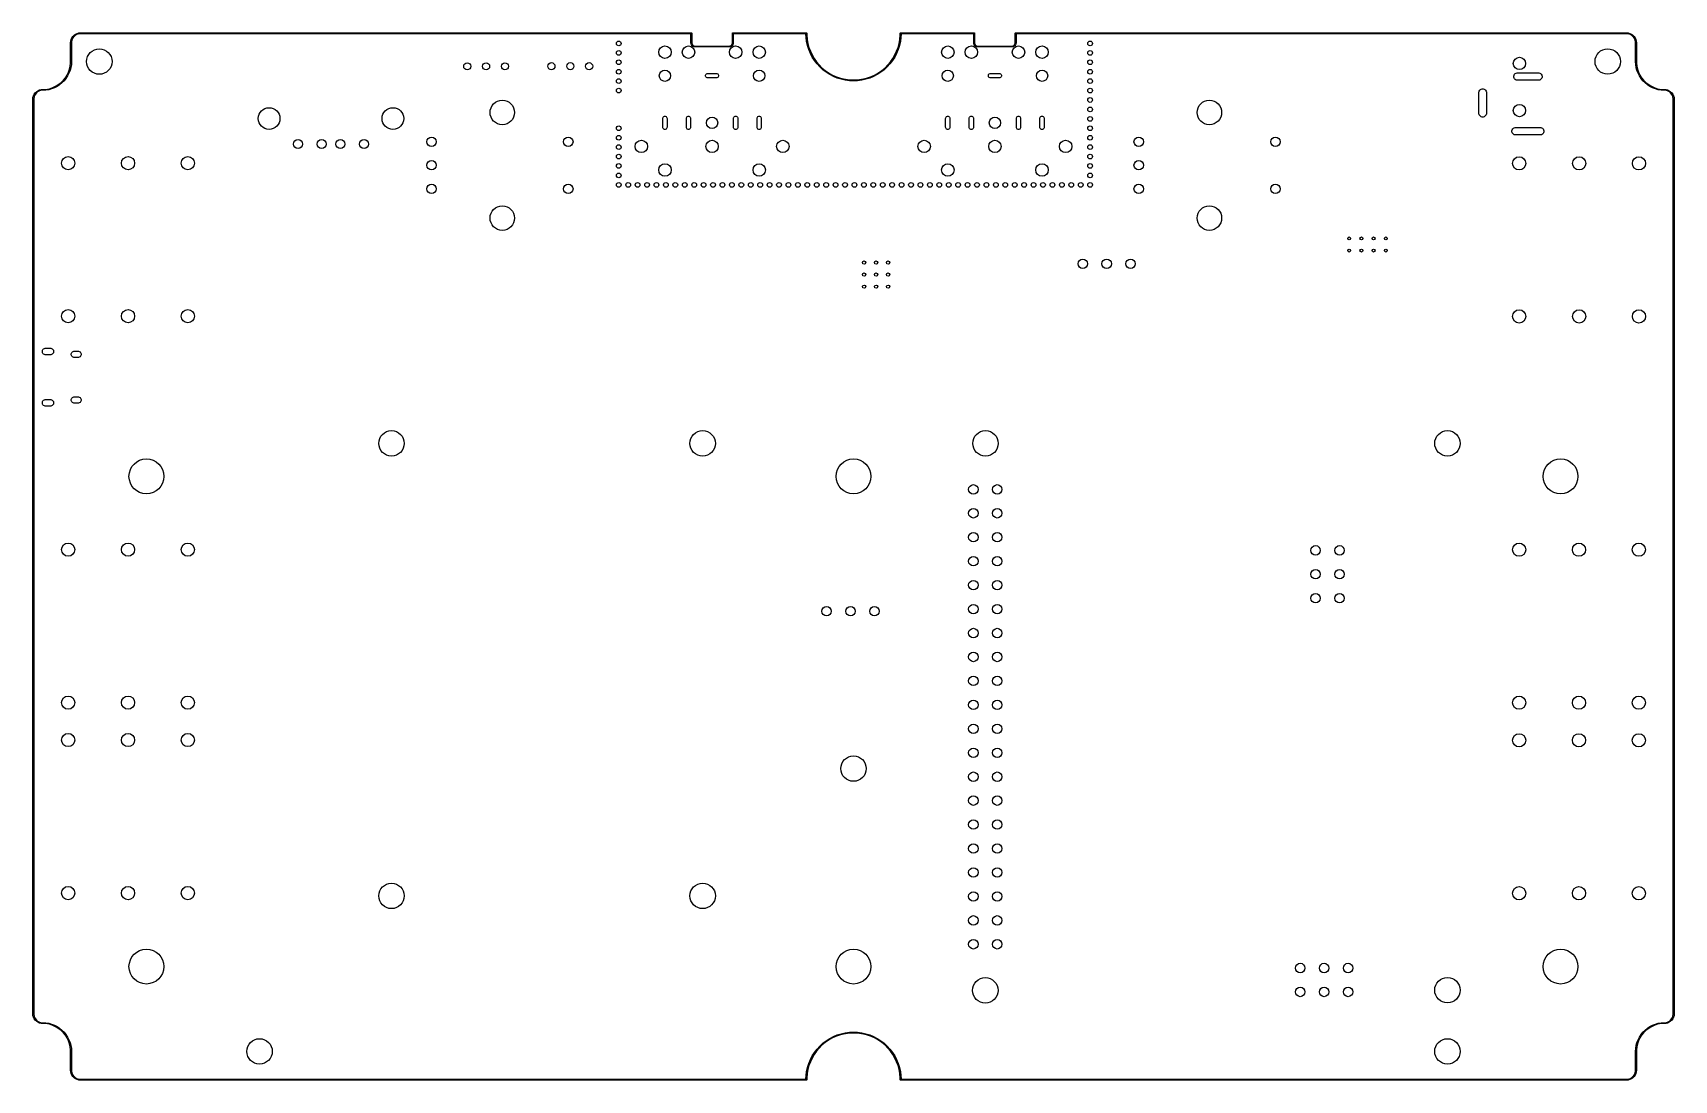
# Model space of a CAD drawing. Extents: x 0.71 to 7.56, y -5.16 to -0.79.
import ezdxf

# ---------------------------------------------------------------- set-up
doc = ezdxf.new("R2010")
doc.units = 0
doc.header["$MEASUREMENT"] = 0
doc.layers.add('BLACK', color=7, linetype='CONTINUOUS')

msp = doc.modelspace()

# ---------------------------------------------------------------- linework, layer by layer
at = {"layer": 'BLACK', "linetype": 'CONTINUOUS'}
for p, q in [((0.8642, -0.8268), (0.8648, -0.8196)), ((0.8648, -0.8196), (0.8667, -0.8126)), ((0.8667, -0.8126), (0.8697, -0.8061)), ((0.8692, -0.8171), (0.8681, -0.8235)), ((0.8715, -0.8109), (0.8692, -0.8171)), ((0.8697, -0.8061), (0.8738, -0.8002)), ((0.8748, -0.8052), (0.8715, -0.8109)), ((0.8738, -0.8002), (0.8789, -0.7951)), ((0.879, -0.8002), (0.8748, -0.8052)), ((0.8789, -0.7951), (0.8848, -0.791)), ((0.884, -0.796), (0.879, -0.8002)), ((0.8896, -0.7927), (0.884, -0.796)), ((0.8848, -0.791), (0.8914, -0.7879)), ((0.8958, -0.7905), (0.8896, -0.7927)), ((0.8914, -0.7879), (0.8983, -0.7861)), ((0.9022, -0.7894), (0.8958, -0.7905)), ((0.8983, -0.7861), (0.9055, -0.7854)), ((0.9055, -0.7894), (0.9022, -0.7894)), ((0.9055, -0.7854), (3.4567, -0.7854)), ((3.4547, -0.7894), (0.9055, -0.7894)), ((3.4547, -0.8268), (3.4547, -0.7894)), ((3.4567, -0.7854), (3.4574, -0.7856)), ((3.4574, -0.7856), (3.4585, -0.7866)), ((3.4585, -0.7866), (3.4587, -0.7874)), ((3.4587, -0.7874), (3.4587, -0.8268)), ((3.628, -0.7874), (3.6281, -0.7866)), ((3.628, -0.8268), (3.628, -0.7874)), ((3.6281, -0.7866), (3.6292, -0.7856)), ((3.6292, -0.7856), (3.6299, -0.7854)), ((3.6299, -0.7854), (3.937, -0.7854)), ((3.9351, -0.7894), (3.6319, -0.7894)), ((3.6319, -0.7894), (3.6319, -0.8268)), ((3.9358, -0.8047), (3.9351, -0.7894)), ((3.9381, -0.8219), (3.9358, -0.8047)), ((3.937, -0.7854), (3.9375, -0.7855)), ((3.9375, -0.7855), (3.9376, -0.7855)), ((3.9376, -0.7855), (3.9377, -0.7856)), ((3.9377, -0.7856), (3.9378, -0.7856)), ((3.9378, -0.7856), (3.938, -0.7858)), ((3.938, -0.7858), (3.9386, -0.7862)), ((3.9418, -0.8389), (3.9381, -0.8219)), ((3.9386, -0.7862), (3.9387, -0.7865)), ((3.9387, -0.7865), (3.9388, -0.7866)), ((3.9388, -0.7866), (3.9388, -0.7869)), ((3.9388, -0.7869), (3.939, -0.7874)), ((3.939, -0.7874), (3.939, -0.7959)), ((3.939, -0.7959), (3.9405, -0.8129)), ((3.9405, -0.8129), (3.9434, -0.8296)), ((4.3243, -0.8296), (4.3273, -0.8129)), ((4.3297, -0.8219), (4.3259, -0.8389)), ((4.3273, -0.8129), (4.3287, -0.7959)), ((4.3287, -0.7874), (4.3289, -0.7869)), ((4.3287, -0.7959), (4.3287, -0.7874)), ((4.3289, -0.7866), (4.329, -0.7865)), ((4.3289, -0.7869), (4.3289, -0.7866)), ((4.329, -0.7865), (4.3291, -0.7862)), ((4.3291, -0.7862), (4.3298, -0.7858)), ((4.3319, -0.8047), (4.3297, -0.8219)), ((4.3298, -0.7858), (4.33, -0.7856)), ((4.33, -0.7856), (4.3301, -0.7856)), ((4.3301, -0.7856), (4.3301, -0.7855)), ((4.3301, -0.7855), (4.3302, -0.7855)), ((4.3302, -0.7855), (4.3307, -0.7854)), ((4.3307, -0.7854), (4.6378, -0.7854)), ((4.3326, -0.7894), (4.3319, -0.8047)), ((4.6358, -0.7894), (4.3326, -0.7894)), ((4.6358, -0.8268), (4.6358, -0.7894)), ((4.6378, -0.7854), (4.6385, -0.7856)), ((4.6385, -0.7856), (4.6396, -0.7866)), ((4.6396, -0.7866), (4.6398, -0.7874)), ((4.6398, -0.7874), (4.6398, -0.8268)), ((4.8091, -0.7874), (4.8092, -0.7866)), ((4.8091, -0.8268), (4.8091, -0.7874)), ((4.8092, -0.7866), (4.8103, -0.7856)), ((4.8103, -0.7856), (4.811, -0.7854)), ((4.811, -0.7854), (7.3622, -0.7854)), ((7.3622, -0.7894), (4.813, -0.7894)), ((4.813, -0.7894), (4.813, -0.8268)), ((7.3622, -0.7854), (7.3694, -0.7861)), ((7.3655, -0.7894), (7.3622, -0.7894)), ((7.3719, -0.7905), (7.3655, -0.7894)), ((7.3694, -0.7861), (7.3763, -0.7879)), ((7.3781, -0.7927), (7.3719, -0.7905)), ((7.3763, -0.7879), (7.3829, -0.791)), ((7.3837, -0.796), (7.3781, -0.7927)), ((7.3829, -0.791), (7.3888, -0.7951)), ((7.3888, -0.8002), (7.3837, -0.796)), ((7.3888, -0.7951), (7.3939, -0.8002)), ((7.393, -0.8052), (7.3888, -0.8002)), ((7.3962, -0.8109), (7.393, -0.8052)), ((7.3939, -0.8002), (7.398, -0.8061)), ((7.3985, -0.8171), (7.3962, -0.8109)), ((7.398, -0.8061), (7.4011, -0.8126)), ((7.3996, -0.8235), (7.3985, -0.8171)), ((7.4011, -0.8126), (7.4029, -0.8196)), ((7.4029, -0.8196), (7.4035, -0.8268)), ((0.8642, -0.9055), (0.8642, -0.8268)), ((0.8681, -0.8235), (0.8681, -0.8268)), ((0.8681, -0.8268), (0.8681, -0.9055)), ((3.4553, -0.8314), (3.4547, -0.8268)), ((3.4571, -0.8356), (3.4553, -0.8314)), ((3.4599, -0.8393), (3.4571, -0.8356)), ((3.4587, -0.8268), (3.4587, -0.8286)), ((3.4587, -0.8286), (3.4596, -0.8321)), ((3.4596, -0.8321), (3.4614, -0.8352)), ((3.4636, -0.8421), (3.4599, -0.8393)), ((3.4614, -0.8352), (3.464, -0.8378)), ((3.4679, -0.8439), (3.4636, -0.8421)), ((3.464, -0.8378), (3.4671, -0.8396)), ((3.4671, -0.8396), (3.4706, -0.8406)), ((3.4724, -0.8445), (3.4679, -0.8439)), ((3.4706, -0.8406), (3.4724, -0.8406)), ((3.4724, -0.8406), (3.6142, -0.8406)), ((3.6142, -0.8445), (3.4724, -0.8445)), ((3.6142, -0.8406), (3.616, -0.8406)), ((3.6188, -0.8439), (3.6142, -0.8445)), ((3.616, -0.8406), (3.6195, -0.8396)), ((3.623, -0.8421), (3.6188, -0.8439)), ((3.6195, -0.8396), (3.6226, -0.8378)), ((3.6226, -0.8378), (3.6252, -0.8352)), ((3.6267, -0.8393), (3.623, -0.8421)), ((3.6252, -0.8352), (3.627, -0.8321)), ((3.6295, -0.8356), (3.6267, -0.8393)), ((3.627, -0.8321), (3.628, -0.8286)), ((3.628, -0.8286), (3.628, -0.8268)), ((3.6313, -0.8314), (3.6295, -0.8356)), ((3.6319, -0.8268), (3.6313, -0.8314)), ((3.947, -0.8554), (3.9418, -0.8389)), ((3.9434, -0.8296), (3.9478, -0.8461)), ((3.9537, -0.8714), (3.947, -0.8554)), ((3.9478, -0.8461), (3.9536, -0.8621)), ((3.9536, -0.8621), (3.9608, -0.8775)), ((3.9617, -0.8868), (3.9537, -0.8714)), ((3.9608, -0.8775), (3.9693, -0.8922)), ((3.971, -0.9014), (3.9617, -0.8868)), ((4.306, -0.8868), (4.2967, -0.9014)), ((4.2984, -0.8922), (4.3069, -0.8775)), ((4.314, -0.8714), (4.306, -0.8868)), ((4.3069, -0.8775), (4.3141, -0.8621)), ((4.3207, -0.8554), (4.314, -0.8714)), ((4.3141, -0.8621), (4.3199, -0.8461)), ((4.3199, -0.8461), (4.3243, -0.8296)), ((4.3259, -0.8389), (4.3207, -0.8554)), ((4.6364, -0.8314), (4.6358, -0.8268)), ((4.6382, -0.8356), (4.6364, -0.8314)), ((4.641, -0.8393), (4.6382, -0.8356)), ((4.6398, -0.8268), (4.6398, -0.8286)), ((4.6398, -0.8286), (4.6407, -0.8321)), ((4.6407, -0.8321), (4.6425, -0.8352)), ((4.6447, -0.8421), (4.641, -0.8393)), ((4.6425, -0.8352), (4.6451, -0.8378)), ((4.649, -0.8439), (4.6447, -0.8421)), ((4.6451, -0.8378), (4.6482, -0.8396)), ((4.6482, -0.8396), (4.6517, -0.8406)), ((4.6535, -0.8445), (4.649, -0.8439)), ((4.6517, -0.8406), (4.6535, -0.8406)), ((4.6535, -0.8406), (4.7953, -0.8406)), ((4.7953, -0.8445), (4.6535, -0.8445)), ((4.7953, -0.8406), (4.7953, -0.8406)), ((4.7953, -0.8406), (4.7971, -0.8406)), ((4.7999, -0.8439), (4.7953, -0.8445)), ((4.7953, -0.8445), (4.7953, -0.8445)), ((4.7971, -0.8406), (4.8006, -0.8396)), ((4.8041, -0.8421), (4.7999, -0.8439)), ((4.8006, -0.8396), (4.8037, -0.8378)), ((4.8037, -0.8378), (4.8063, -0.8352)), ((4.8078, -0.8393), (4.8041, -0.8421)), ((4.8063, -0.8352), (4.8081, -0.8321)), ((4.8106, -0.8356), (4.8078, -0.8393)), ((4.8081, -0.8321), (4.8091, -0.8286)), ((4.8091, -0.8286), (4.8091, -0.8268)), ((4.8124, -0.8314), (4.8106, -0.8356)), ((4.813, -0.8268), (4.8124, -0.8314)), ((7.3996, -0.8268), (7.3996, -0.8235)), ((7.3996, -0.9055), (7.3996, -0.8268)), ((7.4035, -0.8268), (7.4035, -0.9055)), ((0.8498, -0.9618), (0.8555, -0.95)), ((0.8577, -0.9544), (0.852, -0.9656)), ((0.8555, -0.95), (0.8598, -0.9377)), ((0.8622, -0.9426), (0.8577, -0.9544)), ((0.8598, -0.9377), (0.8627, -0.925)), ((0.8655, -0.9305), (0.8622, -0.9426)), ((0.8627, -0.925), (0.8642, -0.912)), ((0.8642, -0.912), (0.8642, -0.9055)), ((0.8675, -0.9181), (0.8655, -0.9305)), ((0.8681, -0.9055), (0.8675, -0.9181)), ((3.517, -0.9596), (3.5195, -0.9572)), ((3.5195, -0.9572), (3.5227, -0.9559)), ((3.5227, -0.9559), (3.5244, -0.9557)), ((3.5244, -0.9557), (3.5618, -0.9557)), ((3.5618, -0.9557), (3.5635, -0.9559)), ((3.5635, -0.9559), (3.5667, -0.9572)), ((3.5667, -0.9572), (3.5692, -0.9596)), ((3.9693, -0.8922), (3.9791, -0.9062)), ((3.9816, -0.9152), (3.971, -0.9014)), ((3.9791, -0.9062), (3.99, -0.9192)), ((3.9933, -0.928), (3.9816, -0.9152)), ((3.99, -0.9192), (4.0021, -0.9312)), ((4.0061, -0.9397), (3.9933, -0.928)), ((4.0021, -0.9312), (4.0151, -0.9422)), ((4.0198, -0.9503), (4.0061, -0.9397)), ((4.0151, -0.9422), (4.029, -0.9519)), ((4.0344, -0.9596), (4.0198, -0.9503)), ((4.029, -0.9519), (4.0438, -0.9604)), ((4.0498, -0.9676), (4.0344, -0.9596)), ((4.2333, -0.9596), (4.2179, -0.9676)), ((4.2239, -0.9604), (4.2387, -0.9519)), ((4.2479, -0.9503), (4.2333, -0.9596)), ((4.2387, -0.9519), (4.2526, -0.9422)), ((4.2617, -0.9397), (4.2479, -0.9503)), ((4.2526, -0.9422), (4.2656, -0.9312)), ((4.2744, -0.928), (4.2617, -0.9397)), ((4.2656, -0.9312), (4.2777, -0.9192)), ((4.2862, -0.9152), (4.2744, -0.928)), ((4.2777, -0.9192), (4.2886, -0.9062)), ((4.2967, -0.9014), (4.2862, -0.9152)), ((4.2886, -0.9062), (4.2984, -0.8922)), ((4.6983, -0.9596), (4.7008, -0.9572)), ((4.7008, -0.9572), (4.704, -0.9559)), ((4.704, -0.9559), (4.7057, -0.9557)), ((4.7057, -0.9557), (4.7431, -0.9557)), ((4.7431, -0.9557), (4.7448, -0.9559)), ((4.7448, -0.9559), (4.748, -0.9572)), ((4.748, -0.9572), (4.7505, -0.9596)), ((6.8924, -0.962), (6.8945, -0.9585)), ((6.8945, -0.9585), (6.8974, -0.9556)), ((6.8974, -0.9556), (6.9009, -0.9535)), ((6.9009, -0.9535), (6.9049, -0.9524)), ((6.9049, -0.9524), (6.907, -0.9523)), ((6.907, -0.9523), (6.9936, -0.9523)), ((6.9936, -0.9523), (6.9956, -0.9524)), ((6.9956, -0.9524), (6.9996, -0.9535)), ((6.9996, -0.9535), (7.0032, -0.9556)), ((7.0032, -0.9556), (7.0061, -0.9585)), ((7.0061, -0.9585), (7.0081, -0.962)), ((7.4003, -0.9181), (7.3996, -0.9055)), ((7.4022, -0.9305), (7.4003, -0.9181)), ((7.4055, -0.9426), (7.4022, -0.9305)), ((7.4035, -0.9055), (7.4035, -0.912)), ((7.4035, -0.912), (7.405, -0.925)), ((7.405, -0.925), (7.4079, -0.9377)), ((7.41, -0.9544), (7.4055, -0.9426)), ((7.4079, -0.9377), (7.4122, -0.95)), ((7.4157, -0.9656), (7.41, -0.9544)), ((7.4122, -0.95), (7.4179, -0.9618)), ((0.7215, -1.0313), (0.7274, -1.0272)), ((0.7274, -1.0272), (0.7339, -1.0241)), ((0.7383, -1.0267), (0.7322, -1.029)), ((0.7339, -1.0241), (0.7409, -1.0223)), ((0.7448, -1.0256), (0.7383, -1.0267)), ((0.7409, -1.0223), (0.748, -1.0217)), ((0.748, -1.0256), (0.7448, -1.0256)), ((0.748, -1.0217), (0.7546, -1.0217)), ((0.7606, -1.0249), (0.748, -1.0256)), ((0.7546, -1.0217), (0.7675, -1.0202)), ((0.773, -1.023), (0.7606, -1.0249)), ((0.7675, -1.0202), (0.7802, -1.0173)), ((0.7851, -1.0197), (0.773, -1.023)), ((0.7802, -1.0173), (0.7925, -1.013)), ((0.7969, -1.0152), (0.7851, -1.0197)), ((0.7925, -1.013), (0.8043, -1.0073)), ((0.8081, -1.0095), (0.7969, -1.0152)), ((0.8043, -1.0073), (0.8153, -1.0004)), ((0.8186, -1.0027), (0.8081, -1.0095)), ((0.8153, -1.0004), (0.8255, -0.9922)), ((0.8284, -0.9947), (0.8186, -1.0027)), ((0.8255, -0.9922), (0.8348, -0.983)), ((0.8373, -0.9859), (0.8284, -0.9947)), ((0.8348, -0.983), (0.8429, -0.9728)), ((0.8452, -0.9761), (0.8373, -0.9859)), ((0.8429, -0.9728), (0.8498, -0.9618)), ((0.852, -0.9656), (0.8452, -0.9761)), ((3.5157, -0.9628), (3.517, -0.9596)), ((3.5157, -0.9663), (3.5157, -0.9628)), ((3.517, -0.9695), (3.5157, -0.9663)), ((3.5195, -0.9719), (3.517, -0.9695)), ((3.5227, -0.9733), (3.5195, -0.9719)), ((3.5244, -0.9734), (3.5227, -0.9733)), ((3.5618, -0.9734), (3.5244, -0.9734)), ((3.5635, -0.9733), (3.5618, -0.9734)), ((3.5667, -0.9719), (3.5635, -0.9733)), ((3.5692, -0.9695), (3.5667, -0.9719)), ((3.5692, -0.9596), (3.5705, -0.9628)), ((3.5705, -0.9663), (3.5692, -0.9695)), ((3.5705, -0.9628), (3.5705, -0.9663)), ((4.0438, -0.9604), (4.0592, -0.9676)), ((4.0659, -0.9742), (4.0498, -0.9676)), ((4.0592, -0.9676), (4.0752, -0.9734)), ((4.0824, -0.9794), (4.0659, -0.9742)), ((4.0752, -0.9734), (4.0916, -0.9778)), ((4.0993, -0.9832), (4.0824, -0.9794)), ((4.0916, -0.9778), (4.1084, -0.9808)), ((4.1165, -0.9855), (4.0993, -0.9832)), ((4.1084, -0.9808), (4.1253, -0.9823)), ((4.1339, -0.9862), (4.1165, -0.9855)), ((4.1253, -0.9823), (4.1424, -0.9823)), ((4.1512, -0.9855), (4.1339, -0.9862)), ((4.1424, -0.9823), (4.1593, -0.9808)), ((4.1684, -0.9832), (4.1512, -0.9855)), ((4.1593, -0.9808), (4.1761, -0.9778)), ((4.1853, -0.9794), (4.1684, -0.9832)), ((4.1761, -0.9778), (4.1925, -0.9734)), ((4.2019, -0.9742), (4.1853, -0.9794)), ((4.1925, -0.9734), (4.2085, -0.9676)), ((4.2179, -0.9676), (4.2019, -0.9742)), ((4.2085, -0.9676), (4.2239, -0.9604)), ((4.697, -0.9628), (4.6983, -0.9596)), ((4.697, -0.9663), (4.697, -0.9628)), ((4.6983, -0.9695), (4.697, -0.9663)), ((4.7008, -0.9719), (4.6983, -0.9695)), ((4.704, -0.9733), (4.7008, -0.9719)), ((4.7057, -0.9734), (4.704, -0.9733)), ((4.7431, -0.9734), (4.7057, -0.9734)), ((4.7448, -0.9733), (4.7431, -0.9734)), ((4.748, -0.9719), (4.7448, -0.9733)), ((4.7505, -0.9695), (4.748, -0.9719)), ((4.7505, -0.9596), (4.7518, -0.9628)), ((4.7518, -0.9663), (4.7505, -0.9695)), ((4.7518, -0.9628), (4.7518, -0.9663)), ((6.7468, -1.029), (6.7488, -1.0254)), ((6.7488, -1.0254), (6.7517, -1.0225)), ((6.7517, -1.0225), (6.7553, -1.0204)), ((6.7553, -1.0204), (6.7593, -1.0194)), ((6.7593, -1.0194), (6.7634, -1.0194)), ((6.7634, -1.0194), (6.7673, -1.0204)), ((6.7673, -1.0204), (6.7709, -1.0225)), ((6.7709, -1.0225), (6.7738, -1.0254)), ((6.7738, -1.0254), (6.7759, -1.029)), ((6.8914, -0.966), (6.8924, -0.962)), ((6.8914, -0.9701), (6.8914, -0.966)), ((6.8924, -0.9741), (6.8914, -0.9701)), ((6.8945, -0.9776), (6.8924, -0.9741)), ((6.8974, -0.9805), (6.8945, -0.9776)), ((6.9009, -0.9826), (6.8974, -0.9805)), ((6.9049, -0.9837), (6.9009, -0.9826)), ((6.907, -0.9838), (6.9049, -0.9837)), ((6.9936, -0.9838), (6.907, -0.9838)), ((6.9956, -0.9837), (6.9936, -0.9838)), ((6.9996, -0.9826), (6.9956, -0.9837)), ((7.0032, -0.9805), (6.9996, -0.9826)), ((7.0061, -0.9776), (7.0032, -0.9805)), ((7.0081, -0.9741), (7.0061, -0.9776)), ((7.0081, -0.962), (7.0092, -0.966)), ((7.0092, -0.9701), (7.0081, -0.9741)), ((7.0092, -0.966), (7.0092, -0.9701)), ((7.4225, -0.9761), (7.4157, -0.9656)), ((7.4179, -0.9618), (7.4248, -0.9728)), ((7.4304, -0.9859), (7.4225, -0.9761)), ((7.4248, -0.9728), (7.4329, -0.983)), ((7.4393, -0.9947), (7.4304, -0.9859)), ((7.4329, -0.983), (7.4422, -0.9922)), ((7.4491, -1.0027), (7.4393, -0.9947)), ((7.4422, -0.9922), (7.4524, -1.0004)), ((7.4596, -1.0095), (7.4491, -1.0027)), ((7.4524, -1.0004), (7.4634, -1.0073)), ((7.4708, -1.0152), (7.4596, -1.0095)), ((7.4634, -1.0073), (7.4752, -1.013)), ((7.4826, -1.0197), (7.4708, -1.0152)), ((7.4752, -1.013), (7.4875, -1.0173)), ((7.4947, -1.023), (7.4826, -1.0197)), ((7.4875, -1.0173), (7.5002, -1.0202)), ((7.5071, -1.0249), (7.4947, -1.023)), ((7.5002, -1.0202), (7.5132, -1.0217)), ((7.5197, -1.0256), (7.5071, -1.0249)), ((7.5132, -1.0217), (7.5197, -1.0217)), ((7.5197, -1.0217), (7.5269, -1.0223)), ((7.523, -1.0256), (7.5197, -1.0256)), ((7.5294, -1.0267), (7.523, -1.0256)), ((7.5269, -1.0223), (7.5338, -1.0241)), ((7.5356, -1.029), (7.5294, -1.0267)), ((7.5338, -1.0241), (7.5404, -1.0272)), ((7.5404, -1.0272), (7.5463, -1.0313)), ((0.7067, -1.063), (0.7073, -1.0558)), ((0.7067, -4.8819), (0.7067, -1.063)), ((0.7073, -1.0558), (0.7092, -1.0489)), ((0.7092, -1.0489), (0.7122, -1.0423)), ((0.7118, -1.0533), (0.7106, -1.0597)), ((0.7106, -1.0597), (0.7106, -1.063)), ((0.7106, -1.063), (0.7106, -4.8819)), ((0.714, -1.0471), (0.7118, -1.0533)), ((0.7122, -1.0423), (0.7164, -1.0364)), ((0.7173, -1.0415), (0.714, -1.0471)), ((0.7164, -1.0364), (0.7215, -1.0313)), ((0.7215, -1.0364), (0.7173, -1.0415)), ((0.7265, -1.0322), (0.7215, -1.0364)), ((0.7322, -1.029), (0.7265, -1.0322)), ((6.7456, -1.035), (6.7457, -1.0329)), ((6.7456, -1.1216), (6.7456, -1.035)), ((6.7457, -1.0329), (6.7468, -1.029)), ((6.7759, -1.029), (6.7769, -1.0329)), ((6.7769, -1.0329), (6.7771, -1.035)), ((6.7771, -1.035), (6.7771, -1.1216)), ((7.5412, -1.0322), (7.5356, -1.029)), ((7.5462, -1.0364), (7.5412, -1.0322)), ((7.5504, -1.0415), (7.5462, -1.0364)), ((7.5463, -1.0313), (7.5514, -1.0364)), ((7.5537, -1.0471), (7.5504, -1.0415)), ((7.5514, -1.0364), (7.5555, -1.0423)), ((7.556, -1.0533), (7.5537, -1.0471)), ((7.5555, -1.0423), (7.5585, -1.0489)), ((7.5571, -1.0597), (7.556, -1.0533)), ((7.5571, -1.063), (7.5571, -1.0597)), ((7.5571, -4.8819), (7.5571, -1.063)), ((7.5585, -1.0489), (7.5604, -1.0558)), ((7.5604, -1.0558), (7.561, -1.063)), ((7.561, -1.063), (7.561, -4.8819)), ((3.3374, -1.1427), (3.3376, -1.141)), ((3.3374, -1.1801), (3.3374, -1.1427)), ((3.3376, -1.141), (3.3389, -1.1378)), ((3.3389, -1.1378), (3.3413, -1.1354)), ((3.3413, -1.1354), (3.3445, -1.134)), ((3.3445, -1.134), (3.348, -1.134)), ((3.348, -1.134), (3.3512, -1.1354)), ((3.3512, -1.1354), (3.3536, -1.1378)), ((3.3536, -1.1378), (3.3549, -1.141)), ((3.3549, -1.141), (3.3551, -1.1427)), ((3.3551, -1.1427), (3.3551, -1.1801)), ((3.4358, -1.1427), (3.436, -1.141)), ((3.4358, -1.1801), (3.4358, -1.1427)), ((3.436, -1.141), (3.4373, -1.1378)), ((3.4373, -1.1378), (3.4397, -1.1354)), ((3.4397, -1.1354), (3.4429, -1.134)), ((3.4429, -1.134), (3.4464, -1.134)), ((3.4464, -1.134), (3.4496, -1.1354)), ((3.4496, -1.1354), (3.452, -1.1378)), ((3.452, -1.1378), (3.4534, -1.141)), ((3.4534, -1.141), (3.4535, -1.1427)), ((3.4535, -1.1427), (3.4535, -1.1801)), ((3.6327, -1.1427), (3.6328, -1.141)), ((3.6327, -1.1801), (3.6327, -1.1427)), ((3.6328, -1.141), (3.6342, -1.1378)), ((3.6342, -1.1378), (3.6366, -1.1354)), ((3.6366, -1.1354), (3.6398, -1.134)), ((3.6398, -1.134), (3.6432, -1.134)), ((3.6432, -1.134), (3.6464, -1.1354)), ((3.6464, -1.1354), (3.6489, -1.1378)), ((3.6489, -1.1378), (3.6502, -1.141)), ((3.6502, -1.141), (3.6504, -1.1427)), ((3.6504, -1.1427), (3.6504, -1.1801)), ((3.7311, -1.1427), (3.7313, -1.141)), ((3.7311, -1.1801), (3.7311, -1.1427)), ((3.7313, -1.141), (3.7326, -1.1378)), ((3.7326, -1.1378), (3.735, -1.1354)), ((3.735, -1.1354), (3.7382, -1.134)), ((3.7382, -1.134), (3.7417, -1.134)), ((3.7417, -1.134), (3.7449, -1.1354)), ((3.7449, -1.1354), (3.7473, -1.1378)), ((3.7473, -1.1378), (3.7486, -1.141)), ((3.7486, -1.141), (3.7488, -1.1427)), ((3.7488, -1.1427), (3.7488, -1.1801)), ((4.5187, -1.1427), (4.5189, -1.141)), ((4.5187, -1.1801), (4.5187, -1.1427)), ((4.5189, -1.141), (4.5202, -1.1378)), ((4.5202, -1.1378), (4.5226, -1.1354)), ((4.5226, -1.1354), (4.5258, -1.134)), ((4.5258, -1.134), (4.5293, -1.134)), ((4.5293, -1.134), (4.5325, -1.1354)), ((4.5325, -1.1354), (4.5349, -1.1378)), ((4.5349, -1.1378), (4.5362, -1.141)), ((4.5362, -1.141), (4.5364, -1.1427)), ((4.5364, -1.1427), (4.5364, -1.1801)), ((4.6171, -1.1427), (4.6173, -1.141)), ((4.6171, -1.1801), (4.6171, -1.1427)), ((4.6173, -1.141), (4.6186, -1.1378)), ((4.6186, -1.1378), (4.6211, -1.1354)), ((4.6211, -1.1354), (4.6243, -1.134)), ((4.6243, -1.134), (4.6277, -1.134)), ((4.6277, -1.134), (4.6309, -1.1354)), ((4.6309, -1.1354), (4.6333, -1.1378)), ((4.6333, -1.1378), (4.6347, -1.141)), ((4.6347, -1.141), (4.6348, -1.1427)), ((4.6348, -1.1427), (4.6348, -1.1801)), ((4.814, -1.1427), (4.8141, -1.141)), ((4.814, -1.1801), (4.814, -1.1427)), ((4.8141, -1.141), (4.8155, -1.1378)), ((4.8155, -1.1378), (4.8179, -1.1354)), ((4.8179, -1.1354), (4.8211, -1.134)), ((4.8211, -1.134), (4.8246, -1.134)), ((4.8246, -1.134), (4.8278, -1.1354)), ((4.8278, -1.1354), (4.8302, -1.1378)), ((4.8302, -1.1378), (4.8315, -1.141)), ((4.8315, -1.141), (4.8317, -1.1427)), ((4.8317, -1.1427), (4.8317, -1.1801)), ((4.9124, -1.1427), (4.9126, -1.141)), ((4.9124, -1.1801), (4.9124, -1.1427)), ((4.9126, -1.141), (4.9139, -1.1378)), ((4.9139, -1.1378), (4.9163, -1.1354)), ((4.9163, -1.1354), (4.9195, -1.134)), ((4.9195, -1.134), (4.923, -1.134)), ((4.923, -1.134), (4.9262, -1.1354)), ((4.9262, -1.1354), (4.9286, -1.1378)), ((4.9286, -1.1378), (4.9299, -1.141)), ((4.9299, -1.141), (4.9301, -1.1427)), ((4.9301, -1.1427), (4.9301, -1.1801)), ((6.7457, -1.1237), (6.7456, -1.1216)), ((6.7468, -1.1276), (6.7457, -1.1237)), ((6.7488, -1.1312), (6.7468, -1.1276)), ((6.7517, -1.1341), (6.7488, -1.1312)), ((6.7553, -1.1361), (6.7517, -1.1341)), ((6.7593, -1.1372), (6.7553, -1.1361)), ((6.7634, -1.1372), (6.7593, -1.1372)), ((6.7673, -1.1361), (6.7634, -1.1372)), ((6.7709, -1.1341), (6.7673, -1.1361)), ((6.7738, -1.1312), (6.7709, -1.1341)), ((6.7759, -1.1276), (6.7738, -1.1312)), ((6.7769, -1.1237), (6.7759, -1.1276)), ((6.7771, -1.1216), (6.7769, -1.1237)), ((3.3376, -1.1818), (3.3374, -1.1801)), ((3.3389, -1.185), (3.3376, -1.1818)), ((3.3413, -1.1875), (3.3389, -1.185)), ((3.3445, -1.1888), (3.3413, -1.1875)), ((3.348, -1.1888), (3.3445, -1.1888)), ((3.3512, -1.1875), (3.348, -1.1888)), ((3.3536, -1.185), (3.3512, -1.1875)), ((3.3549, -1.1818), (3.3536, -1.185)), ((3.3551, -1.1801), (3.3549, -1.1818)), ((3.436, -1.1818), (3.4358, -1.1801)), ((3.4373, -1.185), (3.436, -1.1818)), ((3.4397, -1.1875), (3.4373, -1.185)), ((3.4429, -1.1888), (3.4397, -1.1875)), ((3.4464, -1.1888), (3.4429, -1.1888)), ((3.4496, -1.1875), (3.4464, -1.1888)), ((3.452, -1.185), (3.4496, -1.1875)), ((3.4534, -1.1818), (3.452, -1.185)), ((3.4535, -1.1801), (3.4534, -1.1818)), ((3.6328, -1.1818), (3.6327, -1.1801)), ((3.6342, -1.185), (3.6328, -1.1818)), ((3.6366, -1.1875), (3.6342, -1.185)), ((3.6398, -1.1888), (3.6366, -1.1875)), ((3.6432, -1.1888), (3.6398, -1.1888)), ((3.6464, -1.1875), (3.6432, -1.1888)), ((3.6489, -1.185), (3.6464, -1.1875)), ((3.6502, -1.1818), (3.6489, -1.185)), ((3.6504, -1.1801), (3.6502, -1.1818)), ((3.7313, -1.1818), (3.7311, -1.1801)), ((3.7326, -1.185), (3.7313, -1.1818)), ((3.735, -1.1875), (3.7326, -1.185)), ((3.7382, -1.1888), (3.735, -1.1875)), ((3.7417, -1.1888), (3.7382, -1.1888)), ((3.7449, -1.1875), (3.7417, -1.1888)), ((3.7473, -1.185), (3.7449, -1.1875)), ((3.7486, -1.1818), (3.7473, -1.185)), ((3.7488, -1.1801), (3.7486, -1.1818)), ((4.5189, -1.1818), (4.5187, -1.1801)), ((4.5202, -1.185), (4.5189, -1.1818)), ((4.5226, -1.1875), (4.5202, -1.185)), ((4.5258, -1.1888), (4.5226, -1.1875)), ((4.5293, -1.1888), (4.5258, -1.1888)), ((4.5325, -1.1875), (4.5293, -1.1888)), ((4.5349, -1.185), (4.5325, -1.1875)), ((4.5362, -1.1818), (4.5349, -1.185)), ((4.5364, -1.1801), (4.5362, -1.1818)), ((4.6173, -1.1818), (4.6171, -1.1801)), ((4.6186, -1.185), (4.6173, -1.1818)), ((4.6211, -1.1875), (4.6186, -1.185)), ((4.6243, -1.1888), (4.6211, -1.1875)), ((4.6277, -1.1888), (4.6243, -1.1888)), ((4.6309, -1.1875), (4.6277, -1.1888)), ((4.6333, -1.185), (4.6309, -1.1875)), ((4.6347, -1.1818), (4.6333, -1.185)), ((4.6348, -1.1801), (4.6347, -1.1818)), ((4.8141, -1.1818), (4.814, -1.1801)), ((4.8155, -1.185), (4.8141, -1.1818)), ((4.8179, -1.1875), (4.8155, -1.185)), ((4.8211, -1.1888), (4.8179, -1.1875)), ((4.8246, -1.1888), (4.8211, -1.1888)), ((4.8278, -1.1875), (4.8246, -1.1888)), ((4.8302, -1.185), (4.8278, -1.1875)), ((4.8315, -1.1818), (4.8302, -1.185)), ((4.8317, -1.1801), (4.8315, -1.1818)), ((4.9126, -1.1818), (4.9124, -1.1801)), ((4.9139, -1.185), (4.9126, -1.1818)), ((4.9163, -1.1875), (4.9139, -1.185)), ((4.9195, -1.1888), (4.9163, -1.1875)), ((4.923, -1.1888), (4.9195, -1.1888)), ((4.9262, -1.1875), (4.923, -1.1888)), ((4.9286, -1.185), (4.9262, -1.1875)), ((4.9299, -1.1818), (4.9286, -1.185)), ((4.9301, -1.1801), (4.9299, -1.1818)), ((6.8835, -1.1943), (6.8846, -1.1904)), ((6.8835, -1.1985), (6.8835, -1.1943)), ((6.8846, -1.2024), (6.8835, -1.1985)), ((6.8846, -1.1904), (6.8866, -1.1868)), ((6.8866, -1.206), (6.8846, -1.2024)), ((6.8866, -1.1868), (6.8895, -1.1839)), ((6.8895, -1.2089), (6.8866, -1.206)), ((6.8895, -1.1839), (6.8931, -1.1819)), ((6.8931, -1.211), (6.8895, -1.2089)), ((6.8931, -1.1819), (6.897, -1.1808)), ((6.897, -1.212), (6.8931, -1.211)), ((6.897, -1.1808), (6.8991, -1.1807)), ((6.8991, -1.2121), (6.897, -1.212)), ((6.8991, -1.1807), (7.0015, -1.1807)), ((7.0015, -1.2121), (6.8991, -1.2121)), ((7.0015, -1.1807), (7.0035, -1.1808)), ((7.0035, -1.212), (7.0015, -1.2121)), ((7.0035, -1.1808), (7.0075, -1.1819)), ((7.0075, -1.211), (7.0035, -1.212)), ((7.0075, -1.1819), (7.0111, -1.1839)), ((7.0111, -1.2089), (7.0075, -1.211)), ((7.0111, -1.1839), (7.014, -1.1868)), ((7.014, -1.206), (7.0111, -1.2089)), ((7.014, -1.1868), (7.016, -1.1904)), ((7.016, -1.2024), (7.014, -1.206)), ((7.016, -1.1904), (7.0171, -1.1943)), ((7.0171, -1.1985), (7.016, -1.2024)), ((7.0171, -1.1943), (7.0171, -1.1985)), ((0.7464, -2.1141), (0.7473, -2.1107)), ((0.7464, -2.1177), (0.7464, -2.1141)), ((0.7473, -2.1212), (0.7464, -2.1177)), ((0.7473, -2.1107), (0.7491, -2.1076)), ((0.7491, -2.1243), (0.7473, -2.1212)), ((0.7491, -2.1076), (0.7517, -2.105)), ((0.7517, -2.1269), (0.7491, -2.1243)), ((0.7517, -2.105), (0.7548, -2.1032)), ((0.7548, -2.1032), (0.7582, -2.1023)), ((0.7582, -2.1023), (0.76, -2.1022)), ((0.76, -2.1022), (0.7797, -2.1022)), ((0.7797, -2.1022), (0.7815, -2.1023)), ((0.7815, -2.1023), (0.785, -2.1032)), ((0.785, -2.1032), (0.7881, -2.105)), ((0.7881, -2.105), (0.7907, -2.1076)), ((0.7907, -2.1243), (0.7881, -2.1269)), ((0.7907, -2.1076), (0.7925, -2.1107)), ((0.7925, -2.1212), (0.7907, -2.1243)), ((0.7925, -2.1107), (0.7934, -2.1141)), ((0.7934, -2.1177), (0.7925, -2.1212)), ((0.7934, -2.1141), (0.7934, -2.1177)), ((0.8674, -2.1265), (0.8683, -2.1233)), ((0.8683, -2.1233), (0.87, -2.1204)), ((0.87, -2.1204), (0.8723, -2.118)), ((0.8723, -2.118), (0.8752, -2.1163)), ((0.8752, -2.1163), (0.8784, -2.1155)), ((0.8784, -2.1155), (0.8801, -2.1154)), ((0.8801, -2.1154), (0.8959, -2.1154)), ((0.8959, -2.1154), (0.8975, -2.1155)), ((0.8975, -2.1155), (0.9008, -2.1163)), ((0.9008, -2.1163), (0.9037, -2.118)), ((0.9037, -2.118), (0.906, -2.1204)), ((0.906, -2.1204), (0.9077, -2.1233)), ((0.9077, -2.1233), (0.9086, -2.1265)), ((0.7548, -2.1287), (0.7517, -2.1269)), ((0.7582, -2.1296), (0.7548, -2.1287)), ((0.76, -2.1297), (0.7582, -2.1296)), ((0.7797, -2.1297), (0.76, -2.1297)), ((0.7815, -2.1296), (0.7797, -2.1297)), ((0.785, -2.1287), (0.7815, -2.1296)), ((0.7881, -2.1269), (0.785, -2.1287)), ((0.8674, -2.1298), (0.8674, -2.1265)), ((0.8683, -2.133), (0.8674, -2.1298)), ((0.87, -2.1359), (0.8683, -2.133)), ((0.8723, -2.1383), (0.87, -2.1359)), ((0.8752, -2.14), (0.8723, -2.1383)), ((0.8784, -2.1408), (0.8752, -2.14)), ((0.8801, -2.1409), (0.8784, -2.1408)), ((0.8959, -2.1409), (0.8801, -2.1409)), ((0.8975, -2.1408), (0.8959, -2.1409)), ((0.9008, -2.14), (0.8975, -2.1408)), ((0.9037, -2.1383), (0.9008, -2.14)), ((0.906, -2.1359), (0.9037, -2.1383)), ((0.9077, -2.133), (0.906, -2.1359)), ((0.9086, -2.1298), (0.9077, -2.133)), ((0.9086, -2.1265), (0.9086, -2.1298)), ((0.7464, -2.3291), (0.7473, -2.3256)), ((0.7464, -2.3327), (0.7464, -2.3291)), ((0.7473, -2.3256), (0.7491, -2.3225)), ((0.7491, -2.3225), (0.7517, -2.32)), ((0.7517, -2.32), (0.7548, -2.3182)), ((0.7548, -2.3182), (0.7582, -2.3172)), ((0.7582, -2.3172), (0.76, -2.3171)), ((0.76, -2.3171), (0.7797, -2.3171)), ((0.7797, -2.3171), (0.7815, -2.3172)), ((0.7815, -2.3172), (0.785, -2.3182)), ((0.785, -2.3182), (0.7881, -2.32)), ((0.7881, -2.32), (0.7907, -2.3225)), ((0.7907, -2.3225), (0.7925, -2.3256)), ((0.7925, -2.3256), (0.7934, -2.3291)), ((0.7934, -2.3291), (0.7934, -2.3327)), ((0.8674, -2.317), (0.8683, -2.3138)), ((0.8674, -2.3204), (0.8674, -2.317)), ((0.8683, -2.3236), (0.8674, -2.3204)), ((0.8683, -2.3138), (0.87, -2.3109)), ((0.87, -2.3265), (0.8683, -2.3236)), ((0.87, -2.3109), (0.8723, -2.3085)), ((0.8723, -2.3289), (0.87, -2.3265)), ((0.8723, -2.3085), (0.8752, -2.3069)), ((0.8752, -2.3305), (0.8723, -2.3289)), ((0.8752, -2.3069), (0.8784, -2.306)), ((0.8784, -2.306), (0.8801, -2.3059)), ((0.8801, -2.3059), (0.8959, -2.3059)), ((0.8959, -2.3059), (0.8975, -2.306)), ((0.8975, -2.306), (0.9008, -2.3069)), ((0.9008, -2.3069), (0.9037, -2.3085)), ((0.9037, -2.3289), (0.9008, -2.3305)), ((0.9037, -2.3085), (0.906, -2.3109)), ((0.906, -2.3265), (0.9037, -2.3289)), ((0.906, -2.3109), (0.9077, -2.3138)), ((0.9077, -2.3236), (0.906, -2.3265)), ((0.9077, -2.3138), (0.9086, -2.317)), ((0.9086, -2.3204), (0.9077, -2.3236)), ((0.9086, -2.317), (0.9086, -2.3204)), ((0.7473, -2.3362), (0.7464, -2.3327)), ((0.7491, -2.3393), (0.7473, -2.3362)), ((0.7517, -2.3418), (0.7491, -2.3393)), ((0.7548, -2.3436), (0.7517, -2.3418)), ((0.7582, -2.3446), (0.7548, -2.3436)), ((0.76, -2.3447), (0.7582, -2.3446)), ((0.7797, -2.3447), (0.76, -2.3447)), ((0.7815, -2.3446), (0.7797, -2.3447)), ((0.785, -2.3436), (0.7815, -2.3446)), ((0.7881, -2.3418), (0.785, -2.3436)), ((0.7907, -2.3393), (0.7881, -2.3418)), ((0.7925, -2.3362), (0.7907, -2.3393)), ((0.7934, -2.3327), (0.7925, -2.3362)), ((0.8784, -2.3314), (0.8752, -2.3305)), ((0.8801, -2.3315), (0.8784, -2.3314)), ((0.8959, -2.3315), (0.8801, -2.3315)), ((0.8975, -2.3314), (0.8959, -2.3315)), ((0.9008, -2.3305), (0.8975, -2.3314)), ((0.7073, -4.8891), (0.7067, -4.8819)), ((0.7092, -4.896), (0.7073, -4.8891)), ((0.7122, -4.9026), (0.7092, -4.896)), ((0.7106, -4.8819), (0.7106, -4.8852)), ((0.7106, -4.8852), (0.7118, -4.8916)), ((0.7118, -4.8916), (0.714, -4.8978)), ((0.7164, -4.9085), (0.7122, -4.9026)), ((0.714, -4.8978), (0.7173, -4.9034)), ((0.7215, -4.9136), (0.7164, -4.9085)), ((0.7173, -4.9034), (0.7215, -4.9084)), ((0.7215, -4.9084), (0.7265, -4.9126)), ((0.7274, -4.9177), (0.7215, -4.9136)), ((0.7265, -4.9126), (0.7322, -4.9159)), ((0.7339, -4.9207), (0.7274, -4.9177)), ((0.7322, -4.9159), (0.7383, -4.9182)), ((0.7409, -4.9226), (0.7339, -4.9207)), ((0.7383, -4.9182), (0.7448, -4.9193)), ((0.748, -4.9232), (0.7409, -4.9226)), ((0.7448, -4.9193), (0.748, -4.9193)), ((0.748, -4.9193), (0.7606, -4.9199)), ((0.7546, -4.9232), (0.748, -4.9232)), ((0.7675, -4.9247), (0.7546, -4.9232)), ((0.7606, -4.9199), (0.773, -4.9219)), ((0.7802, -4.9276), (0.7675, -4.9247)), ((0.773, -4.9219), (0.7851, -4.9252)), ((0.7925, -4.9319), (0.7802, -4.9276)), ((0.7851, -4.9252), (0.7969, -4.9297)), ((0.8043, -4.9376), (0.7925, -4.9319)), ((0.7969, -4.9297), (0.8081, -4.9354)), ((7.4596, -4.9354), (7.4708, -4.9297)), ((7.4752, -4.9319), (7.4634, -4.9376)), ((7.4708, -4.9297), (7.4826, -4.9252)), ((7.4875, -4.9276), (7.4752, -4.9319)), ((7.4826, -4.9252), (7.4947, -4.9219)), ((7.5002, -4.9247), (7.4875, -4.9276)), ((7.4947, -4.9219), (7.5071, -4.9199)), ((7.5132, -4.9232), (7.5002, -4.9247)), ((7.5071, -4.9199), (7.5197, -4.9193)), ((7.5197, -4.9232), (7.5132, -4.9232)), ((7.5197, -4.9193), (7.523, -4.9193)), ((7.5269, -4.9226), (7.5197, -4.9232)), ((7.523, -4.9193), (7.5294, -4.9182)), ((7.5338, -4.9207), (7.5269, -4.9226)), ((7.5294, -4.9182), (7.5356, -4.9159)), ((7.5404, -4.9177), (7.5338, -4.9207)), ((7.5356, -4.9159), (7.5412, -4.9126)), ((7.5463, -4.9136), (7.5404, -4.9177)), ((7.5412, -4.9126), (7.5462, -4.9084)), ((7.5462, -4.9084), (7.5504, -4.9034)), ((7.5514, -4.9085), (7.5463, -4.9136)), ((7.5504, -4.9034), (7.5537, -4.8978)), ((7.5555, -4.9026), (7.5514, -4.9085)), ((7.5537, -4.8978), (7.556, -4.8916)), ((7.5585, -4.896), (7.5555, -4.9026)), ((7.556, -4.8916), (7.5571, -4.8852)), ((7.5571, -4.8852), (7.5571, -4.8819)), ((7.5604, -4.8891), (7.5585, -4.896)), ((7.561, -4.8819), (7.5604, -4.8891)), ((0.8153, -4.9445), (0.8043, -4.9376)), ((0.8081, -4.9354), (0.8186, -4.9422)), ((0.8255, -4.9526), (0.8153, -4.9445)), ((0.8186, -4.9422), (0.8284, -4.9501)), ((0.8348, -4.9619), (0.8255, -4.9526)), ((0.8284, -4.9501), (0.8373, -4.959)), ((0.8429, -4.9721), (0.8348, -4.9619)), ((0.8373, -4.959), (0.8452, -4.9688)), ((0.8498, -4.9831), (0.8429, -4.9721)), ((0.8452, -4.9688), (0.852, -4.9793)), ((0.8555, -4.9949), (0.8498, -4.9831)), ((0.852, -4.9793), (0.8577, -4.9905)), ((0.8598, -5.0072), (0.8555, -4.9949)), ((0.8577, -4.9905), (0.8622, -5.0023)), ((0.8622, -5.0023), (0.8655, -5.0144)), ((4.0151, -5.0027), (4.0021, -5.0137)), ((4.0061, -5.0052), (4.0198, -4.9946)), ((4.029, -4.993), (4.0151, -5.0027)), ((4.0198, -4.9946), (4.0344, -4.9853)), ((4.0438, -4.9845), (4.029, -4.993)), ((4.0344, -4.9853), (4.0498, -4.9773)), ((4.0592, -4.9773), (4.0438, -4.9845)), ((4.0498, -4.9773), (4.0659, -4.9707)), ((4.0752, -4.9714), (4.0592, -4.9773)), ((4.0659, -4.9707), (4.0824, -4.9654)), ((4.0916, -4.967), (4.0752, -4.9714)), ((4.0824, -4.9654), (4.0993, -4.9617)), ((4.1084, -4.9641), (4.0916, -4.967)), ((4.0993, -4.9617), (4.1165, -4.9594)), ((4.1253, -4.9626), (4.1084, -4.9641)), ((4.1165, -4.9594), (4.1339, -4.9587)), ((4.1424, -4.9626), (4.1253, -4.9626)), ((4.1339, -4.9587), (4.1512, -4.9594)), ((4.1593, -4.9641), (4.1424, -4.9626)), ((4.1512, -4.9594), (4.1684, -4.9617)), ((4.1761, -4.967), (4.1593, -4.9641)), ((4.1684, -4.9617), (4.1853, -4.9654)), ((4.1925, -4.9714), (4.1761, -4.967)), ((4.1853, -4.9654), (4.2019, -4.9707)), ((4.2085, -4.9773), (4.1925, -4.9714)), ((4.2019, -4.9707), (4.2179, -4.9773)), ((4.2239, -4.9845), (4.2085, -4.9773)), ((4.2179, -4.9773), (4.2333, -4.9853)), ((4.2387, -4.993), (4.2239, -4.9845)), ((4.2333, -4.9853), (4.2479, -4.9946)), ((4.2526, -5.0027), (4.2387, -4.993)), ((4.2479, -4.9946), (4.2617, -5.0052)), ((4.2656, -5.0137), (4.2526, -5.0027)), ((7.4022, -5.0144), (7.4055, -5.0023)), ((7.4055, -5.0023), (7.41, -4.9905)), ((7.4122, -4.9949), (7.4079, -5.0072)), ((7.41, -4.9905), (7.4157, -4.9793)), ((7.4179, -4.9831), (7.4122, -4.9949)), ((7.4157, -4.9793), (7.4225, -4.9688)), ((7.4248, -4.9721), (7.4179, -4.9831)), ((7.4225, -4.9688), (7.4304, -4.959)), ((7.4329, -4.9619), (7.4248, -4.9721)), ((7.4304, -4.959), (7.4393, -4.9501)), ((7.4422, -4.9526), (7.4329, -4.9619)), ((7.4393, -4.9501), (7.4491, -4.9422)), ((7.4524, -4.9445), (7.4422, -4.9526)), ((7.4491, -4.9422), (7.4596, -4.9354)), ((7.4634, -4.9376), (7.4524, -4.9445)), ((0.8627, -5.0199), (0.8598, -5.0072)), ((0.8642, -5.0328), (0.8627, -5.0199)), ((0.8642, -5.0394), (0.8642, -5.0328)), ((0.8642, -5.1181), (0.8642, -5.0394)), ((0.8655, -5.0144), (0.8675, -5.0268)), ((0.8675, -5.0268), (0.8681, -5.0394)), ((0.8681, -5.0394), (0.8681, -5.1181)), ((3.9608, -5.0674), (3.9536, -5.0828)), ((3.9537, -5.0735), (3.9617, -5.0581)), ((3.9693, -5.0527), (3.9608, -5.0674)), ((3.9617, -5.0581), (3.971, -5.0434)), ((3.9791, -5.0387), (3.9693, -5.0527)), ((3.971, -5.0434), (3.9816, -5.0297)), ((3.99, -5.0257), (3.9791, -5.0387)), ((3.9816, -5.0297), (3.9933, -5.0169)), ((4.0021, -5.0137), (3.99, -5.0257)), ((3.9933, -5.0169), (4.0061, -5.0052)), ((4.2617, -5.0052), (4.2744, -5.0169)), ((4.2777, -5.0257), (4.2656, -5.0137)), ((4.2744, -5.0169), (4.2862, -5.0297)), ((4.2886, -5.0387), (4.2777, -5.0257)), ((4.2862, -5.0297), (4.2967, -5.0434)), ((4.2984, -5.0527), (4.2886, -5.0387)), ((4.2967, -5.0434), (4.306, -5.0581)), ((4.3069, -5.0674), (4.2984, -5.0527)), ((4.306, -5.0581), (4.314, -5.0735)), ((4.3141, -5.0828), (4.3069, -5.0674)), ((7.3996, -5.0394), (7.4003, -5.0268)), ((7.3996, -5.1181), (7.3996, -5.0394)), ((7.4003, -5.0268), (7.4022, -5.0144)), ((7.405, -5.0199), (7.4035, -5.0328)), ((7.4035, -5.0328), (7.4035, -5.0394)), ((7.4035, -5.0394), (7.4035, -5.1181)), ((7.4079, -5.0072), (7.405, -5.0199)), ((0.8648, -5.1253), (0.8642, -5.1181)), ((0.8667, -5.1322), (0.8648, -5.1253)), ((0.8697, -5.1388), (0.8667, -5.1322)), ((0.8681, -5.1181), (0.8681, -5.1214)), ((0.8681, -5.1214), (0.8692, -5.1278)), ((0.8692, -5.1278), (0.8715, -5.134)), ((0.8738, -5.1447), (0.8697, -5.1388)), ((0.8715, -5.134), (0.8748, -5.1396)), ((0.8748, -5.1396), (0.879, -5.1447)), ((3.9351, -5.1555), (3.9358, -5.1402)), ((3.9358, -5.1402), (3.9381, -5.123)), ((3.9381, -5.123), (3.9418, -5.106)), ((3.9405, -5.132), (3.939, -5.149)), ((3.9434, -5.1153), (3.9405, -5.132)), ((3.9418, -5.106), (3.947, -5.0895)), ((3.9478, -5.0988), (3.9434, -5.1153)), ((3.947, -5.0895), (3.9537, -5.0735)), ((3.9536, -5.0828), (3.9478, -5.0988)), ((4.314, -5.0735), (4.3207, -5.0895)), ((4.3199, -5.0988), (4.3141, -5.0828)), ((4.3243, -5.1153), (4.3199, -5.0988)), ((4.3207, -5.0895), (4.3259, -5.106)), ((4.3273, -5.132), (4.3243, -5.1153)), ((4.3259, -5.106), (4.3297, -5.123)), ((4.3287, -5.149), (4.3273, -5.132)), ((4.3297, -5.123), (4.3319, -5.1402)), ((4.3319, -5.1402), (4.3326, -5.1555)), ((7.3888, -5.1447), (7.393, -5.1396)), ((7.393, -5.1396), (7.3962, -5.134)), ((7.398, -5.1388), (7.3939, -5.1447)), ((7.3962, -5.134), (7.3985, -5.1278)), ((7.4011, -5.1322), (7.398, -5.1388)), ((7.3985, -5.1278), (7.3996, -5.1214)), ((7.3996, -5.1214), (7.3996, -5.1181)), ((7.4029, -5.1253), (7.4011, -5.1322)), ((7.4035, -5.1181), (7.4029, -5.1253)), ((0.8789, -5.1498), (0.8738, -5.1447)), ((0.8848, -5.1539), (0.8789, -5.1498)), ((0.879, -5.1447), (0.884, -5.1489)), ((0.884, -5.1489), (0.8896, -5.1521)), ((0.8914, -5.157), (0.8848, -5.1539)), ((0.8896, -5.1521), (0.8958, -5.1544)), ((0.8983, -5.1588), (0.8914, -5.157)), ((0.8958, -5.1544), (0.9022, -5.1555)), ((0.9055, -5.1594), (0.8983, -5.1588)), ((0.9022, -5.1555), (0.9055, -5.1555)), ((0.9055, -5.1555), (3.9351, -5.1555)), ((3.937, -5.1594), (0.9055, -5.1594)), ((3.9375, -5.1594), (3.937, -5.1594)), ((3.9376, -5.1594), (3.9375, -5.1594)), ((3.9377, -5.1593), (3.9376, -5.1594)), ((3.9378, -5.1593), (3.9377, -5.1593)), ((3.938, -5.1591), (3.9378, -5.1593)), ((3.9386, -5.1586), (3.938, -5.1591)), ((3.9387, -5.1584), (3.9386, -5.1586)), ((3.9388, -5.1582), (3.9387, -5.1584)), ((3.939, -5.1575), (3.9388, -5.1579)), ((3.9388, -5.1579), (3.9388, -5.1582)), ((3.939, -5.149), (3.939, -5.1575)), ((4.3287, -5.1575), (4.3287, -5.149)), ((4.3289, -5.1579), (4.3287, -5.1575)), ((4.3289, -5.1582), (4.3289, -5.1579)), ((4.329, -5.1584), (4.3289, -5.1582)), ((4.3291, -5.1586), (4.329, -5.1584)), ((4.3298, -5.1591), (4.3291, -5.1586)), ((4.33, -5.1593), (4.3298, -5.1591)), ((4.3301, -5.1593), (4.33, -5.1593)), ((4.3301, -5.1594), (4.3301, -5.1593)), ((4.3302, -5.1594), (4.3301, -5.1594)), ((4.3307, -5.1594), (4.3302, -5.1594)), ((7.3622, -5.1594), (4.3307, -5.1594)), ((4.3326, -5.1555), (7.3622, -5.1555)), ((7.3622, -5.1555), (7.3655, -5.1555)), ((7.3694, -5.1588), (7.3622, -5.1594)), ((7.3655, -5.1555), (7.3719, -5.1544)), ((7.3763, -5.157), (7.3694, -5.1588)), ((7.3719, -5.1544), (7.3781, -5.1521)), ((7.3829, -5.1539), (7.3763, -5.157)), ((7.3781, -5.1521), (7.3837, -5.1489)), ((7.3888, -5.1498), (7.3829, -5.1539)), ((7.3837, -5.1489), (7.3888, -5.1447)), ((7.3939, -5.1447), (7.3888, -5.1498))]:
    msp.add_line(p, q, dxfattribs=at)
at = {"layer": 'BLACK'}
for centre, radius in [((3.1535, -0.8297), 0.00984), ((5.122, -0.8297), 0.00984), ((0.9843, -0.9055), 0.0531), ((3.1535, -0.8691), 0.00984), ((3.3465, -0.8661), 0.026), ((3.4449, -0.8661), 0.026), ((3.6417, -0.8661), 0.026), ((3.7402, -0.8661), 0.026), ((4.5276, -0.8661), 0.026), ((4.626, -0.8661), 0.026), ((4.8228, -0.8661), 0.026), ((4.9213, -0.8661), 0.026), ((5.122, -0.8691), 0.00984), ((6.9149, -0.9133), 0.0256), ((7.2837, -0.9053), 0.0531), ((2.5209, -0.9252), 0.0148), ((2.5996, -0.9252), 0.0148), ((2.6783, -0.9252), 0.0148), ((2.8724, -0.9248), 0.0148), ((2.9512, -0.9248), 0.0148), ((3.0299, -0.9248), 0.0148), ((3.1535, -0.9085), 0.00984), ((3.1535, -0.9478), 0.00984), ((3.3462, -0.9646), 0.0236), ((3.7399, -0.9646), 0.0236), ((4.5276, -0.9646), 0.0236), ((4.9213, -0.9646), 0.0236), ((5.122, -0.9085), 0.00984), ((5.122, -0.9478), 0.00984), ((3.1535, -0.9872), 0.00984), ((3.1535, -1.0266), 0.00984), ((5.122, -0.9872), 0.00984), ((5.122, -1.0266), 0.00984), ((2.6673, -1.1181), 0.0512), ((5.122, -1.0659), 0.00984), ((5.122, -1.1053), 0.00984), ((5.6201, -1.1181), 0.0512), ((6.9149, -1.1102), 0.0256), ((1.6933, -1.1433), 0.0453), ((2.2106, -1.1433), 0.0453), ((3.5431, -1.1614), 0.0236), ((4.7244, -1.1614), 0.0236), ((5.122, -1.1447), 0.00984), ((1.8142, -1.25), 0.0187), ((1.9126, -1.25), 0.0187), ((1.9913, -1.25), 0.0187), ((2.0898, -1.25), 0.0187), ((2.372, -1.2402), 0.0197), ((2.9429, -1.2402), 0.0197), ((3.1535, -1.1841), 0.00984), ((3.1535, -1.2234), 0.00984), ((5.122, -1.1841), 0.00984), ((5.122, -1.2234), 0.00984), ((5.3248, -1.2402), 0.0197), ((5.8957, -1.2402), 0.0197), ((0.8543, -1.3295), 0.0276), ((1.1043, -1.3295), 0.0276), ((1.3543, -1.3295), 0.0276), ((3.1535, -1.2628), 0.00984), ((3.1535, -1.3022), 0.00984), ((3.248, -1.2598), 0.026), ((3.5433, -1.2598), 0.026), ((3.8386, -1.2598), 0.026), ((4.4291, -1.2598), 0.026), ((4.7244, -1.2598), 0.026), ((5.0197, -1.2598), 0.026), ((5.122, -1.2628), 0.00984), ((5.122, -1.3022), 0.00984), ((2.372, -1.3386), 0.0197), ((3.1535, -1.3415), 0.00984), ((3.3465, -1.3583), 0.026), ((3.7402, -1.3583), 0.026), ((4.5276, -1.3583), 0.026), ((4.9213, -1.3583), 0.026), ((5.122, -1.3415), 0.00984), ((5.3248, -1.3386), 0.0197), ((6.914, -1.3307), 0.0276), ((7.164, -1.3307), 0.0276), ((7.414, -1.3307), 0.0276), ((2.372, -1.437), 0.0197), ((2.9429, -1.437), 0.0197), ((3.1535, -1.3809), 0.00984), ((3.1535, -1.4203), 0.00984), ((3.1929, -1.4203), 0.00984), ((3.2323, -1.4203), 0.00984), ((3.2717, -1.4203), 0.00984), ((3.311, -1.4203), 0.00984), ((3.3504, -1.4203), 0.00984), ((3.3898, -1.4203), 0.00984), ((3.4291, -1.4203), 0.00984), ((3.4685, -1.4203), 0.00984), ((3.5079, -1.4203), 0.00984), ((3.5472, -1.4203), 0.00984), ((3.5866, -1.4203), 0.00984), ((3.626, -1.4203), 0.00984), ((3.6654, -1.4203), 0.00984), ((3.7047, -1.4203), 0.00984), ((3.7441, -1.4203), 0.00984), ((3.7835, -1.4203), 0.00984), ((3.8228, -1.4203), 0.00984), ((3.8622, -1.4203), 0.00984), ((3.9016, -1.4203), 0.00984), ((3.9409, -1.4203), 0.00984), ((3.9803, -1.4203), 0.00984), ((4.0197, -1.4203), 0.00984), ((4.0591, -1.4203), 0.00984), ((4.0984, -1.4203), 0.00984), ((4.1378, -1.4203), 0.00984), ((4.1772, -1.4203), 0.00984), ((4.2165, -1.4203), 0.00984), ((4.2559, -1.4203), 0.00984), ((4.2953, -1.4203), 0.00984), ((4.3346, -1.4203), 0.00984), ((4.374, -1.4203), 0.00984), ((4.4134, -1.4203), 0.00984), ((4.4528, -1.4203), 0.00984), ((4.4921, -1.4203), 0.00984), ((4.5315, -1.4203), 0.00984), ((4.5709, -1.4203), 0.00984), ((4.6102, -1.4203), 0.00984), ((4.6496, -1.4203), 0.00984), ((4.689, -1.4203), 0.00984), ((4.7283, -1.4203), 0.00984), ((4.7677, -1.4203), 0.00984), ((4.8071, -1.4203), 0.00984), ((4.8465, -1.4203), 0.00984), ((4.8858, -1.4203), 0.00984), ((4.9252, -1.4203), 0.00984), ((4.9646, -1.4203), 0.00984), ((5.0039, -1.4203), 0.00984), ((5.0433, -1.4203), 0.00984), ((5.0827, -1.4203), 0.00984), ((5.122, -1.3809), 0.00984), ((5.122, -1.4203), 0.00984), ((5.3248, -1.437), 0.0197), ((5.8957, -1.437), 0.0197), ((2.6673, -1.5591), 0.0512), ((5.6201, -1.5591), 0.0512), ((6.2035, -1.6437), 0.00591), ((6.2547, -1.6437), 0.00591), ((6.3059, -1.6437), 0.00591), ((6.3571, -1.6437), 0.00591), ((6.2035, -1.6949), 0.00591), ((6.2547, -1.6949), 0.00591), ((6.3059, -1.6949), 0.00591), ((6.3571, -1.6949), 0.00591), ((4.1781, -1.7451), 0.00689), ((4.2283, -1.7451), 0.00689), ((4.2785, -1.7451), 0.00689), ((5.0911, -1.75), 0.0197), ((5.1911, -1.75), 0.0197), ((5.2911, -1.75), 0.0197), ((4.1781, -1.7953), 0.00689), ((4.1781, -1.8455), 0.00689), ((4.2283, -1.7953), 0.00689), ((4.2283, -1.8455), 0.00689), ((4.2785, -1.7953), 0.00689), ((4.2785, -1.8455), 0.00689), ((0.8543, -1.9685), 0.0276), ((1.1043, -1.9685), 0.0276), ((1.3543, -1.9685), 0.0276), ((6.914, -1.9697), 0.0276), ((7.164, -1.9697), 0.0276), ((7.414, -1.9697), 0.0276), ((2.2047, -2.5), 0.0531), ((3.5039, -2.5), 0.0531), ((4.685, -2.5), 0.0531), ((6.6142, -2.5), 0.0531), ((1.1811, -2.6378), 0.0728), ((4.1339, -2.6378), 0.0728), ((7.0866, -2.6378), 0.0728), ((4.6343, -2.692), 0.0197), ((4.7343, -2.692), 0.0197), ((4.6343, -2.792), 0.0197), ((4.7343, -2.792), 0.0197), ((4.6343, -2.892), 0.0197), ((4.7343, -2.892), 0.0197), ((0.8543, -2.9437), 0.0276), ((1.1043, -2.9437), 0.0276), ((1.3543, -2.9437), 0.0276), ((6.0636, -2.9467), 0.0197), ((6.1636, -2.9467), 0.0197), ((6.9134, -2.9441), 0.0276), ((7.1634, -2.9441), 0.0276), ((7.4134, -2.9441), 0.0276), ((4.6343, -2.992), 0.0197), ((4.7343, -2.992), 0.0197), ((4.6343, -3.092), 0.0197), ((4.7343, -3.092), 0.0197), ((6.0636, -3.0467), 0.0197), ((6.1636, -3.0467), 0.0197), ((6.0636, -3.1467), 0.0197), ((6.1636, -3.1467), 0.0197), ((4.0215, -3.2008), 0.0197), ((4.1215, -3.2008), 0.0197), ((4.2215, -3.2008), 0.0197), ((4.6343, -3.192), 0.0197), ((4.7343, -3.192), 0.0197), ((4.6343, -3.292), 0.0197), ((4.7343, -3.292), 0.0197), ((4.6343, -3.392), 0.0197), ((4.7343, -3.392), 0.0197), ((4.6343, -3.492), 0.0197), ((4.7343, -3.492), 0.0197), ((0.8543, -3.5827), 0.0276), ((1.1043, -3.5827), 0.0276), ((1.3543, -3.5827), 0.0276), ((6.9134, -3.5831), 0.0276), ((7.1634, -3.5831), 0.0276), ((7.4134, -3.5831), 0.0276), ((4.6343, -3.592), 0.0197), ((4.7343, -3.592), 0.0197), ((4.6343, -3.692), 0.0197), ((4.7343, -3.692), 0.0197), ((0.8543, -3.739), 0.0276), ((1.1043, -3.739), 0.0276), ((1.3543, -3.739), 0.0276), ((6.9134, -3.74), 0.0276), ((7.1634, -3.74), 0.0276), ((7.4134, -3.74), 0.0276), ((4.1339, -3.8583), 0.0531), ((4.6343, -3.792), 0.0197), ((4.7343, -3.792), 0.0197), ((4.6343, -3.892), 0.0197), ((4.7343, -3.892), 0.0197), ((4.6343, -3.992), 0.0197), ((4.7343, -3.992), 0.0197), ((4.6343, -4.092), 0.0197), ((4.7343, -4.092), 0.0197), ((4.6343, -4.192), 0.0197), ((4.7343, -4.192), 0.0197), ((4.6343, -4.292), 0.0197), ((4.7343, -4.292), 0.0197), ((0.8543, -4.378), 0.0276), ((1.1043, -4.378), 0.0276), ((1.3543, -4.378), 0.0276), ((2.2047, -4.3898), 0.0531), ((3.5039, -4.3898), 0.0531), ((4.6343, -4.392), 0.0197), ((4.7343, -4.392), 0.0197), ((6.9134, -4.3789), 0.0276), ((7.1634, -4.3789), 0.0276), ((7.4134, -4.3789), 0.0276), ((4.6343, -4.492), 0.0197), ((4.7343, -4.492), 0.0197), ((4.6343, -4.592), 0.0197), ((4.7343, -4.592), 0.0197), ((1.1811, -4.685), 0.0728), ((4.1339, -4.685), 0.0728), ((7.0866, -4.685), 0.0728), ((5.9992, -4.691), 0.0197), ((6.0992, -4.691), 0.0197), ((6.1992, -4.691), 0.0197), ((4.6843, -4.7843), 0.0531), ((5.9992, -4.791), 0.0197), ((6.0992, -4.791), 0.0197), ((6.1992, -4.791), 0.0197), ((6.6142, -4.7835), 0.0531), ((1.6535, -5.0394), 0.0531), ((6.6142, -5.0394), 0.0531)]:
    msp.add_circle(centre, radius, dxfattribs=at)

doc.saveas('drawing.dxf')
